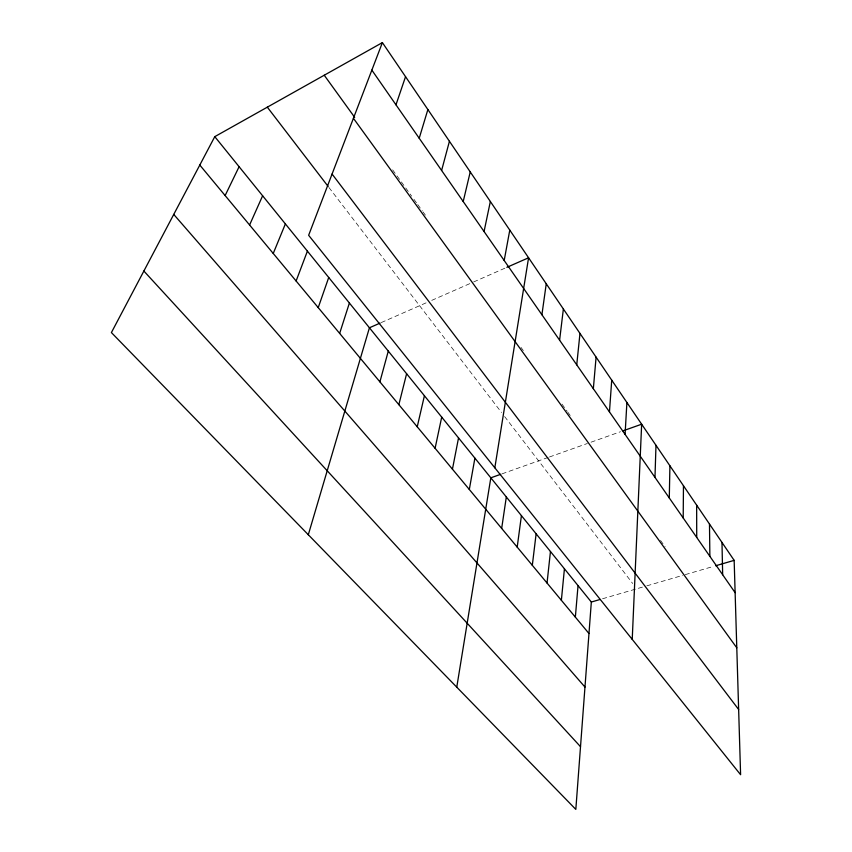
<?xml version="1.0" encoding="UTF-8"?>
<svg xmlns="http://www.w3.org/2000/svg" width="852" height="852" viewBox="0 0 852 852"><rect width="100%" height="100%" fill="white"/><g stroke="black" fill="none" stroke-linecap="round" stroke-linejoin="round"><path stroke-width="0.64" stroke-dasharray="4.26 3.19" d="M381.238 322.578L426.895 302.503M431.751 300.362L471.294 282.981M473.669 281.937L505.641 267.869M502.03 473.84L548.251 457.407M549.465 456.981L587.369 443.498M591.054 442.188L620.469 431.74M602.577 598.754L645.582 586.197M646.849 585.835L682.814 575.345M685.264 574.621L713.177 566.484M328.936 187.493L501.508 412.485M504.64 416.575L632.685 583.503M392.655 169.867L411.654 196.152M413.934 199.304L416.979 203.511M417.746 204.565L422.315 210.891M423.071 211.946L425.361 215.109M520.987 347.382L523.309 350.598M562.011 404.136L567.219 411.335M567.964 412.368L570.19 415.457M660.534 540.434L665.092 546.728"/><path stroke-width="1.28" d="M683.197 517.973L683.464 485.757M669.289 497.962L669.917 465.81M654.975 477.386L655.987 445.298M632.227 639.373L641.652 424.211L622.961 430.856M625.08 434.371L626.902 402.506M609.457 411.899L611.725 380.152M214.779 136.65L591.331 602.034L575.824 809.4L111.399 332.578L214.779 136.65L382.388 42.6L734.158 560.36L740.601 774.713L308.637 235.29L382.388 42.6M575.356 617.114L578.039 585.612M593.343 388.725L596.091 357.148M561.372 600.298L564.429 568.774M576.74 364.837L579.978 333.43M547.037 583.034L550.456 551.521M532.319 565.313L536.121 533.81M559.604 340.182L563.374 308.988M517.196 547.122L521.424 515.63M541.915 314.739L546.249 283.791M501.668 528.432L506.322 496.972M494.82 467.791L528.581 257.783L506.855 267.336M456.768 687.17L490.827 477.823L500.784 474.276M469.314 489.474L474.905 458.142M504.192 260.488L509.784 230.115M452.444 469.175L458.536 437.917M484.064 231.52L490.347 201.498M435.095 448.29L441.709 417.118M417.235 426.788L424.413 395.743M463.211 201.53L470.24 171.912M398.853 404.657L406.606 373.74M441.613 170.464L449.43 141.283M379.907 381.856L388.288 351.099M308.307 534.747L369.427 327.786L380.056 323.1M419.216 138.248L427.874 109.557M339.65 333.398L349.395 303.024M395.978 104.817L405.541 76.691M318.233 307.615L328.723 277.486M296.113 280.99L307.402 251.127M273.247 253.459L285.377 223.906M249.593 224.992L262.618 195.79M225.13 195.545L239.103 166.715M591.331 602.034L600.074 599.478M715.648 565.76L734.158 560.36M143.871 271.042L580.51 746.682M173.744 214.416L584.973 687.063M199.794 165.054L588.977 633.515M267.326 107.171L328.137 186.45M332.078 174.053L738.641 709.492M324.239 75.232L354.688 117.352M353.42 118.29L736.788 647.808M371.855 70.12L735.127 592.673M721.985 542.447L722.666 574.749M709.482 524.055L709.876 556.345M696.648 505.161L696.723 537.42"/></g></svg>
